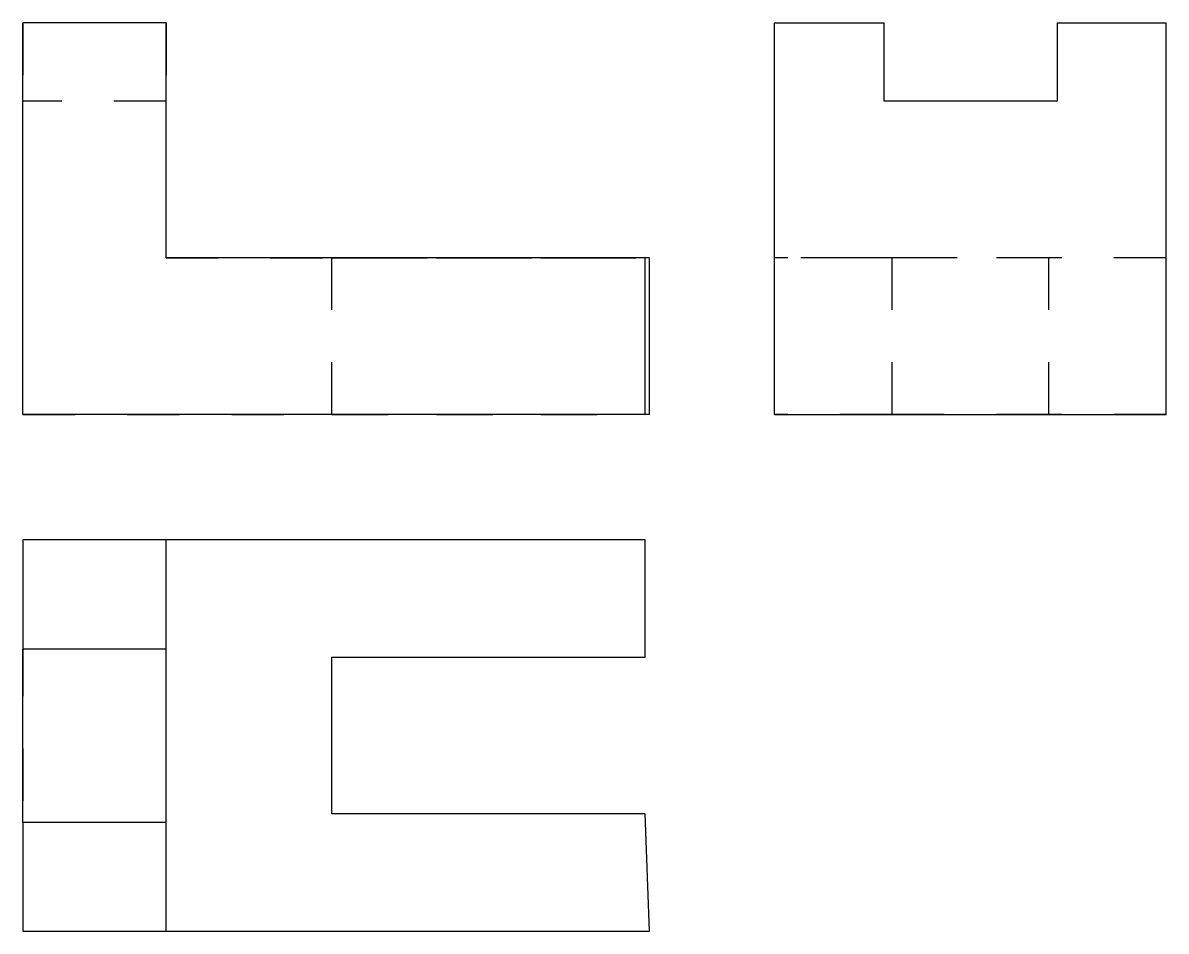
# Model space of a CAD drawing. Extents: x 0 to 2.19, y 0 to 1.74.
import ezdxf

# ---------------------------------------------------------------- set-up
doc = ezdxf.new("R2010")
doc.units = 0
doc.linetypes.add('HIDDEN', pattern=[0.06, 0.04002, -0.01998])
for name, color, linetype in [('FRONT', 7, 'CONTINUOUS'), ('FRONT_HID', 7, 'HIDDEN'), ('LEFT', 7, 'CONTINUOUS'), ('LEFT_HID', 7, 'HIDDEN'), ('TOP', 7, 'CONTINUOUS'), ('TOP_HID', 7, 'HIDDEN')]:
    doc.layers.add(name, color=color, linetype=linetype)

msp = doc.modelspace()

# ---------------------------------------------------------------- linework, layer by layer
at = {"layer": 'FRONT'}
for p, q in [((0, 1.289859), (0, 1.739859)), ((0.274336, 1.739859), (0, 1.739859)), ((0.274336, 1.289859), (0.274336, 1.739859)), ((0, 0.989859), (0, 1.289859)), ((1.19204, 1.289859), (0.274336, 1.289859)), ((1.2, 1.289859), (1.19204, 1.289859)), ((1.19204, 0.989859), (1.19204, 1.289859)), ((1.2, 0.989859), (1.2, 1.289859)), ((1.19204, 0.989859), (0, 0.989859)), ((1.2, 0.989859), (1.19204, 0.989859))]:
    msp.add_line(p, q, dxfattribs=at)
at = {"layer": 'FRONT_HID', "linetype": 'HIDDEN'}
for p, q in [((0, 1.589859), (0, 1.739859)), ((0, 1.739859), (0, 1.589859)), ((0.274336, 1.739859), (0.274336, 1.589859)), ((0.274336, 1.589859), (0.274336, 1.739859)), ((0.274336, 1.589859), (0, 1.589859)), ((0.274336, 1.589859), (0, 1.589859)), ((0.274336, 1.289859), (1.2, 1.289859)), ((1.19204, 1.289859), (0.59204, 1.289859)), ((0.59204, 1.289859), (1.19204, 1.289859)), ((0.59204, 0.989859), (0.59204, 1.289859)), ((0.59204, 0.989859), (0.59204, 1.289859)), ((0, 0.989859), (1.2, 0.989859)), ((1.19204, 0.989859), (0.59204, 0.989859)), ((0.59204, 0.989859), (1.19204, 0.989859))]:
    msp.add_line(p, q, dxfattribs=at)
at = {"layer": 'LEFT'}
for p, q in [((1.44, 1.289859), (1.44, 1.739859)), ((1.44, 1.739859), (1.649882, 1.739859)), ((1.649882, 1.589859), (1.649882, 1.739859)), ((1.981451, 1.739859), (1.981451, 1.589859)), ((1.981451, 1.739859), (2.189859, 1.739859)), ((2.189859, 1.289859), (2.189859, 1.739859)), ((1.981451, 1.589859), (1.649882, 1.589859)), ((1.44, 0.989859), (1.44, 1.289859)), ((2.189859, 0.989859), (2.189859, 1.289859)), ((1.44, 0.989859), (2.189859, 0.989859))]:
    msp.add_line(p, q, dxfattribs=at)
at = {"layer": 'LEFT_HID', "linetype": 'HIDDEN'}
for p, q in [((2.189859, 1.289859), (1.44, 1.289859)), ((1.665, 1.289859), (1.44, 1.289859)), ((1.965, 1.289859), (1.665, 1.289859)), ((1.665, 0.989859), (1.665, 1.289859)), ((1.665, 0.989859), (1.665, 1.289859)), ((2.189859, 1.289859), (1.965, 1.289859)), ((1.965, 0.989859), (1.965, 1.289859)), ((1.965, 0.989859), (1.965, 1.289859)), ((1.665, 0.989859), (1.44, 0.989859)), ((1.965, 0.989859), (1.665, 0.989859)), ((2.189859, 0.989859), (1.965, 0.989859))]:
    msp.add_line(p, q, dxfattribs=at)
at = {"layer": 'TOP'}
for p, q in [((0, 0.749859), (0, 0.539978)), ((0.274336, 0.749859), (0, 0.749859)), ((1.19204, 0.749859), (0.274336, 0.749859)), ((0.274336, 0.539978), (0.274336, 0.749859)), ((1.19204, 0.524859), (1.19204, 0.749859)), ((0, 0.208408), (0, 0.539978)), ((0.274336, 0.539978), (0, 0.539978)), ((0.274336, 0.208408), (0.274336, 0.539978)), ((0.59204, 0.224859), (0.59204, 0.524859)), ((0.59204, 0.524859), (1.19204, 0.524859)), ((1.19204, 0.224859), (0.59204, 0.224859)), ((1.2, 0), (1.19204, 0.224859)), ((0, 0.208408), (0, 0)), ((0.274336, 0.208408), (0, 0.208408)), ((0.274336, 0), (0.274336, 0.208408)), ((0, 0), (0.274336, 0)), ((0.274336, 0), (1.2, 0))]:
    msp.add_line(p, q, dxfattribs=at)
at = {"layer": 'TOP_HID', "linetype": 'HIDDEN'}
for p, q in [((0, 0.749859), (0, 0)), ((0, 0.749859), (0, 0)), ((1.19204, 0.749859), (0, 0.749859)), ((0.274336, 0), (0.274336, 0.749859)), ((0, 0), (1.2, 0))]:
    msp.add_line(p, q, dxfattribs=at)

doc.saveas('drawing.dxf')
